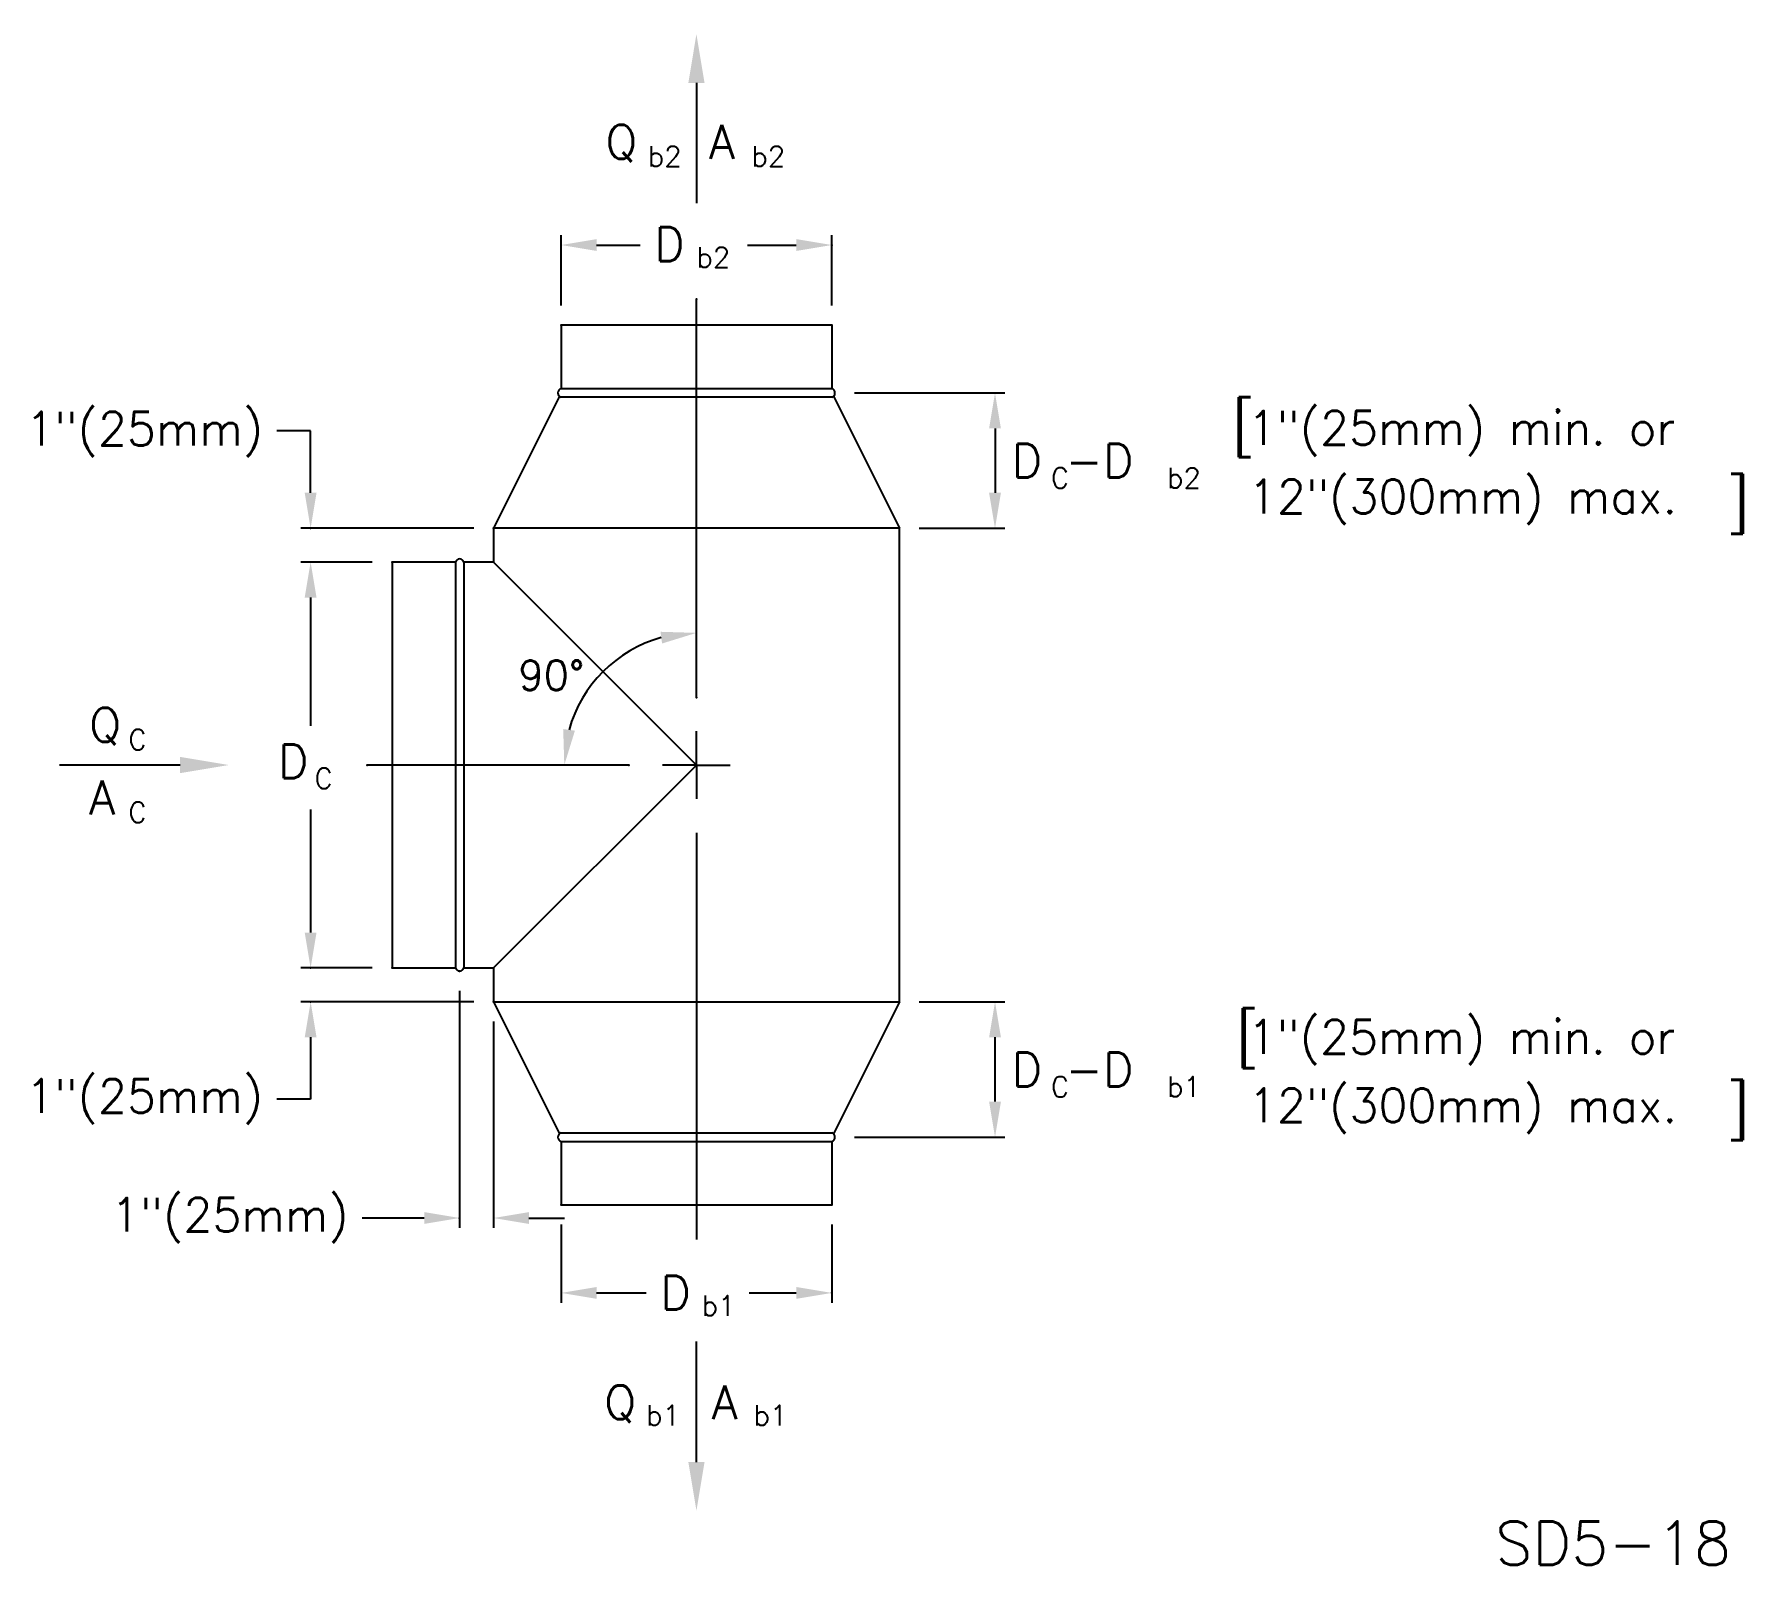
# Model space of a CAD drawing. Extents: x 1.62 to 10.29, y 0.42 to 8.19.
import ezdxf
from ezdxf.enums import TextEntityAlignment as Align

# ---------------------------------------------------------------- set-up
doc = ezdxf.new("R2010")
doc.units = 0
doc.header["$LTSCALE"] = 2
doc.header["$MEASUREMENT"] = 0
doc.layers.get('0').update_dxf_attribs({"linetype": 'CONTINUOUS'})
doc.layers.get('Defpoints').update_dxf_attribs({"linetype": 'CONTINUOUS'})
doc.layers.add('ALT', color=7, linetype='CONTINUOUS')
doc.layers.add('NUMBER', color=7, linetype='CONTINUOUS')
doc.styles.add('ROMANS', font='romans')
doc.dimstyles.get("Standard").update_dxf_attribs({"dimtxt": 0.18, "dimasz": 0.18, "dimexe": 0.18, "dimexo": 0.0625, "dimgap": 0.09, "dimtad": 0, "dimtih": 1, "dimtoh": 1, "dimdec": 4, "dimzin": 0, "dimdsep": 46, "dimtxsty": 'Standard', "dimcen": 0.09, "dimadec": 0, "dimazin": 0, "dimtfac": 1, "dimtdec": 4, "dimtofl": 0, "dimtmove": 0, "dimatfit": 3, "dimfxl": 0, "dimtolj": 1, "dimtzin": 0, "dimarcsym": 0})

# ---------------------------------------------------------------- blocks, each defined once
blk = doc.blocks.new('*D3')
at = {"layer": 'ALT', "color": 0, "lineweight": -2}
for p, q in [((5.7796, 6.3671), (6.5419, 6.3671)), ((6.4919, 6.1871), (6.4919, 5.8605)), ((6.1067, 5.6805), (6.5419, 5.6805))]:
    blk.add_line(p, q, dxfattribs=at)
at = {"layer": 'ALT', "color": 0}
for points in [[(6.4619, 6.1871), (6.5219, 6.1871), (6.4919, 6.3671)], [(6.4619, 5.8605), (6.5219, 5.8605), (6.4919, 5.6805)]]:
    blk.add_solid(points, dxfattribs=at)
at = {"layer": 'Defpoints', "color": 0}
for p in [(5.6796, 6.3671), (6.0067, 5.6805), (6.4919, 5.6805)]:
    blk.add_point(p, dxfattribs=at)
at = {"layer": 'ALT', "color": 0, "insert": (6.3119, 6.0238), "char_height": 0.18, "attachment_point": 5, "rotation": 90}
blk.add_mtext('\\A1;  ', dxfattribs=at)
blk = doc.blocks.new('*D2')
at = {"layer": 'ALT', "color": 0, "lineweight": -2}
for p, q in [((6.1067, 3.2776), (6.5419, 3.2776)), ((6.4919, 2.7711), (6.4919, 3.0976)), ((5.7796, 2.5911), (6.5419, 2.5911))]:
    blk.add_line(p, q, dxfattribs=at)
at = {"layer": 'ALT', "color": 0}
for points in [[(6.4619, 3.0976), (6.5219, 3.0976), (6.4919, 3.2776)], [(6.4619, 2.7711), (6.5219, 2.7711), (6.4919, 2.5911)]]:
    blk.add_solid(points, dxfattribs=at)
at = {"layer": 'Defpoints', "color": 0}
for p in [(6.0067, 3.2776), (6.4919, 3.2776), (5.6796, 2.5911)]:
    blk.add_point(p, dxfattribs=at)
at = {"layer": 'ALT', "color": 0, "insert": (6.3119, 2.9343), "char_height": 0.18, "attachment_point": 5, "rotation": 90}
blk.add_mtext('\\A1;  ', dxfattribs=at)

msp = doc.modelspace()

# ---------------------------------------------------------------- linework, layer by layer
for p, q in [((4.97691, 7.94025), (4.97691, 7.32922)), ((4.97691, 4.82236), (4.97691, 6.84264)), ((4.29036, 6.71038), (4.29036, 6.38856)), ((5.66347, 6.71038), (4.29036, 6.71038)), ((5.66347, 6.71038), (5.66347, 6.38856)), ((4.28193, 6.35025), (3.94708, 5.68055)), ((5.66347, 6.38856), (4.29036, 6.38856)), ((5.66347, 6.34565), (4.29036, 6.34565)), ((5.67189, 6.35025), (6.00674, 5.68055)), ((6.00674, 5.68055), (3.94708, 5.68055)), ((3.94708, 5.68055), (3.94708, 5.50891)), ((6.00674, 3.27761), (6.00674, 5.68055)), ((3.43216, 5.50891), (3.43216, 3.44925)), ((3.75399, 5.50891), (3.43216, 5.50891)), ((3.75399, 5.50891), (3.75399, 3.44925)), ((3.94708, 5.50891), (3.7969, 5.50891)), ((3.7969, 5.50891), (3.7969, 3.44925)), ((3.94708, 5.50891), (4.97691, 4.47908)), ((4.97691, 4.47908), (4.97691, 4.65072)), ((2.35644, 4.47908), (1.7454, 4.47908)), ((4.63363, 4.47908), (3.30614, 4.47908)), ((4.97691, 4.47908), (3.94708, 3.44925)), ((4.97691, 4.47908), (4.80527, 4.47908)), ((4.97691, 4.47908), (4.97691, 4.30744)), ((4.97691, 4.47908), (5.14855, 4.47908)), ((4.97691, 4.1358), (4.97691, 2.072)), ((3.43216, 3.44925), (3.75399, 3.44925)), ((3.7969, 3.44925), (3.94708, 3.44925)), ((3.94708, 3.44925), (3.94708, 3.27761)), ((3.94708, 3.27761), (6.00674, 3.27761)), ((3.94708, 3.27761), (4.28193, 2.6079)), ((6.00674, 3.27761), (5.67189, 2.6079)), ((4.29036, 2.61251), (5.66347, 2.61251)), ((4.29036, 2.5696), (4.29036, 2.24778)), ((4.29036, 2.5696), (5.66347, 2.5696)), ((5.66347, 2.5696), (5.66347, 2.24778)), ((4.29036, 2.24778), (5.66347, 2.24778)), ((4.97691, 0.94241), (4.97691, 1.55345))]:
    msp.add_line(p, q)
at = {"linetype": 'ByBlock'}
for p, q in [((4.29036, 6.81038), (4.29036, 7.16757)), ((4.47036, 7.11757), (4.69141, 7.11757)), ((5.23656, 7.11757), (5.48347, 7.11757)), ((5.66347, 6.81038), (5.66347, 7.16757)), ((3.33216, 5.50891), (2.96916, 5.50891)), ((3.01916, 5.32891), (3.01916, 4.67847)), ((3.01916, 4.25303), (3.01916, 3.62925)), ((3.33216, 3.44925), (2.96916, 3.44925))]:
    msp.add_line(p, q, dxfattribs=at)
at = {"color": 0, "linetype": 'ByBlock'}
for p, q in [((4.29036, 2.14778), (4.29036, 1.75058)), ((5.66347, 2.14778), (5.66347, 1.75058)), ((4.47036, 1.80058), (4.7215, 1.80058)), ((5.24516, 1.80058), (5.48347, 1.80058))]:
    msp.add_line(p, q, dxfattribs=at)
for centre, start, end in [((4.29662, 6.3671), 106.260205, 253.739795), ((5.65721, 6.3671), 286.260205, 73.739795), ((3.77544, 5.50265), 16.260205, 163.739795), ((3.77544, 3.4555), 196.260205, 343.739795), ((4.29662, 2.59105), 106.260205, 253.739795), ((5.65721, 2.59105), 286.260205, 73.739795)]:
    msp.add_arc(centre, 0.02235, start, end)
at = {"linetype": 'ByBlock'}
msp.add_arc((4.97691, 4.47908), 0.67048, 105.428437, 164.571563, dxfattribs=at)
for points in [[(5.01811, 7.94025), (4.93572, 7.94025), (4.97691, 8.18741)], [(2.35644, 4.52027), (2.35644, 4.43789), (2.6036, 4.47908)], [(5.01811, 0.94241), (4.93572, 0.94241), (4.97691, 0.69526)]]:
    msp.add_solid(points)
for points in [[(4.47036, 7.08757), (4.47036, 7.14757), (4.29036, 7.11757)], [(5.48347, 7.08757), (5.48347, 7.14757), (5.66347, 7.11757)], [(3.04916, 5.32891), (2.98916, 5.32891), (3.01916, 5.50891)], [(4.80257, 5.09567), (4.79451, 5.15513), (4.97691, 5.14956)], [(4.36032, 4.65342), (4.30086, 4.66148), (4.30643, 4.47908)], [(3.04916, 3.62925), (2.98916, 3.62925), (3.01916, 3.44925)]]:
    msp.add_solid(points, dxfattribs=at)
at = {"color": 0, "linetype": 'ByBlock'}
for points in [[(4.47036, 1.77058), (4.47036, 1.83058), (4.29036, 1.80058)], [(5.48347, 1.77058), (5.48347, 1.83058), (5.66347, 1.80058)]]:
    msp.add_solid(points, dxfattribs=at)
at = {"layer": 'ALT'}
for p, q in [((3.01916, 6.17487), (2.84752, 6.17487)), ((3.01916, 2.78329), (2.84752, 2.78329))]:
    msp.add_line(p, q, dxfattribs=at)
at = {"layer": 'ALT', "linetype": 'ByBlock'}
for p, q in [((3.01916, 6.04055), (3.01916, 6.17487)), ((3.01916, 5.86055), (3.01916, 6.04055)), ((3.84708, 5.68055), (2.96916, 5.68055)), ((3.77544, 3.33316), (3.77544, 2.13056)), ((3.84708, 3.27761), (2.96916, 3.27761)), ((3.94708, 3.17761), (3.94708, 2.13056)), ((3.01916, 3.09761), (3.01916, 2.91761)), ((3.01916, 2.91761), (3.01916, 2.78329)), ((3.41544, 2.18056), (3.28041, 2.18056)), ((3.59544, 2.18056), (3.41544, 2.18056)), ((4.12708, 2.18056), (4.30708, 2.18056))]:
    msp.add_line(p, q, dxfattribs=at)
for points in [[(3.04916, 5.86055), (2.98916, 5.86055), (3.01916, 5.68055)], [(3.04916, 3.09761), (2.98916, 3.09761), (3.01916, 3.27761)], [(3.59544, 2.15056), (3.59544, 2.21056), (3.77544, 2.18056)], [(4.12708, 2.15056), (4.12708, 2.21056), (3.94708, 2.18056)]]:
    msp.add_solid(points, dxfattribs=at)
at = {"layer": 'NUMBER', "linetype": 'ByBlock'}
for p in [(5.66347, 7.11757), (4.97691, 6.84264), (4.29036, 6.71038), (5.66347, 6.71038), (3.01916, 5.68055), (3.94708, 5.68055), (3.43216, 5.50891), (3.43216, 5.50891), (4.97691, 4.82236), (3.30614, 4.47908), (4.63363, 4.47908), (3.01916, 3.44925), (3.43216, 3.44925), (3.43216, 3.44925), (3.77544, 3.43316), (3.01916, 3.27761), (3.94708, 3.27761), (3.94708, 3.27761), (3.77544, 2.18056), (4.29036, 2.24778), (5.66347, 2.24778)]:
    msp.add_point(p, dxfattribs=at)
at = {"layer": 'NUMBER', "color": 0, "linetype": 'ByBlock'}
msp.add_point((5.66347, 1.80058), dxfattribs=at)

# ---------------------------------------------------------------- texts
at = {"style": 'ROMANS'}
for s, height, p in [('Q  ', 0.171639, (4.51465, 7.55568)), ('A  ', 0.171639, (5.0401, 7.55568)), ('90%%d', 0.15, (4.07321, 4.85945)), ('Q ', 0.171639, (1.89555, 4.59755)), ('A ', 0.171639, (1.89555, 4.2284)), ('Q  ', 0.171639, (4.50891, 1.15999)), ('A  ', 0.171639, (5.05407, 1.15999))]:
    msp.add_text(s, height=height, dxfattribs=at).set_placement(p)
for s, p in [('b2', (4.81563, 7.56691)), ('b2', (5.34108, 7.56691)), ('b2', (5.0625, 7.05472)), ('C', (2.14051, 4.60799)), ('C', (3.08503, 4.41094)), ('C', (2.14051, 4.23885)), ('b1', (5.08882, 1.73612)), ('b1', (4.80732, 1.17951)), ('b1', (5.35247, 1.17951))]:
    msp.add_text(s, height=0.103, dxfattribs=at).set_placement(p, align=Align.MIDDLE)
for p in [(4.91723, 7.03604), (3.00802, 4.41223), (4.94803, 1.71562)]:
    msp.add_text('D', height=0.17164, dxfattribs=at).set_placement(p, align=Align.RIGHT)
at = {"layer": 'ALT', "style": 'ROMANS'}
for s, height, p in [('[', 0.2, (7.6942, 6.10809)), ('1"(25mm) min. or', 0.1716387, (7.77355, 6.10398)), ('D -D', 0.171639, (6.57625, 5.93769)), ('12"(300mm) max.', 0.1716387, (7.77552, 5.75604)), (']', 0.2, (10.20072, 5.718)), ('[', 0.2, (7.71474, 3.00785)), ('1"(25mm) min. or', 0.1716387, (7.77355, 3.01448)), ('D -D', 0.171639, (6.57625, 2.8482)), ('12"(300mm) max.', 0.1716387, (7.77552, 2.66655)), (']', 0.2, (10.20072, 2.64298))]:
    msp.add_text(s, height=height, dxfattribs=at).set_placement(p)
for p in [(2.77868, 6.09971), (2.77868, 2.71409), (3.21229, 2.11136)]:
    msp.add_text('1"(25mm)', height=0.171639, dxfattribs=at).set_placement(p, align=Align.RIGHT)
for s, p in [('C', (6.82161, 5.93572)), ('b2', (7.45015, 5.93598)), ('C', (6.82161, 2.84622)), ('b1', (7.45015, 2.84648))]:
    msp.add_text(s, height=0.103, dxfattribs=at).set_placement(p, align=Align.MIDDLE)
at = {"layer": 'NUMBER', "style": 'ROMANS'}
msp.add_text('SD5-18', height=0.22, dxfattribs=at).set_placement((9.02964, 0.42089))

# ---------------------------------------------------------------- dimensions: what is measured, and where the dimension line sits
at = {"layer": 'ALT'}
for base, p1, p2, picture, middle in [((6.49187, 5.68055), (5.67956, 6.3671), (6.00674, 5.68055), '*D3', (6.31187, 6.02383)), ((6.49187, 3.27761), (5.67956, 2.59105), (6.00674, 3.27761), '*D2', (6.31187, 2.93433))]:
    dim = msp.add_linear_dim(base=base, p1=p1, p2=p2, angle=90, text='  ', dimstyle='Standard', override={"dimexe": 0.05, "dimexo": 0.1, "dimtad": 1, "dimtih": 0, "dimtoh": 0, "dimtmove": 2}, dxfattribs=at)
    dim.commit()
    dim.dimension.update_dxf_attribs({"geometry": picture, "text_midpoint": middle})

doc.saveas('drawing.dxf')
